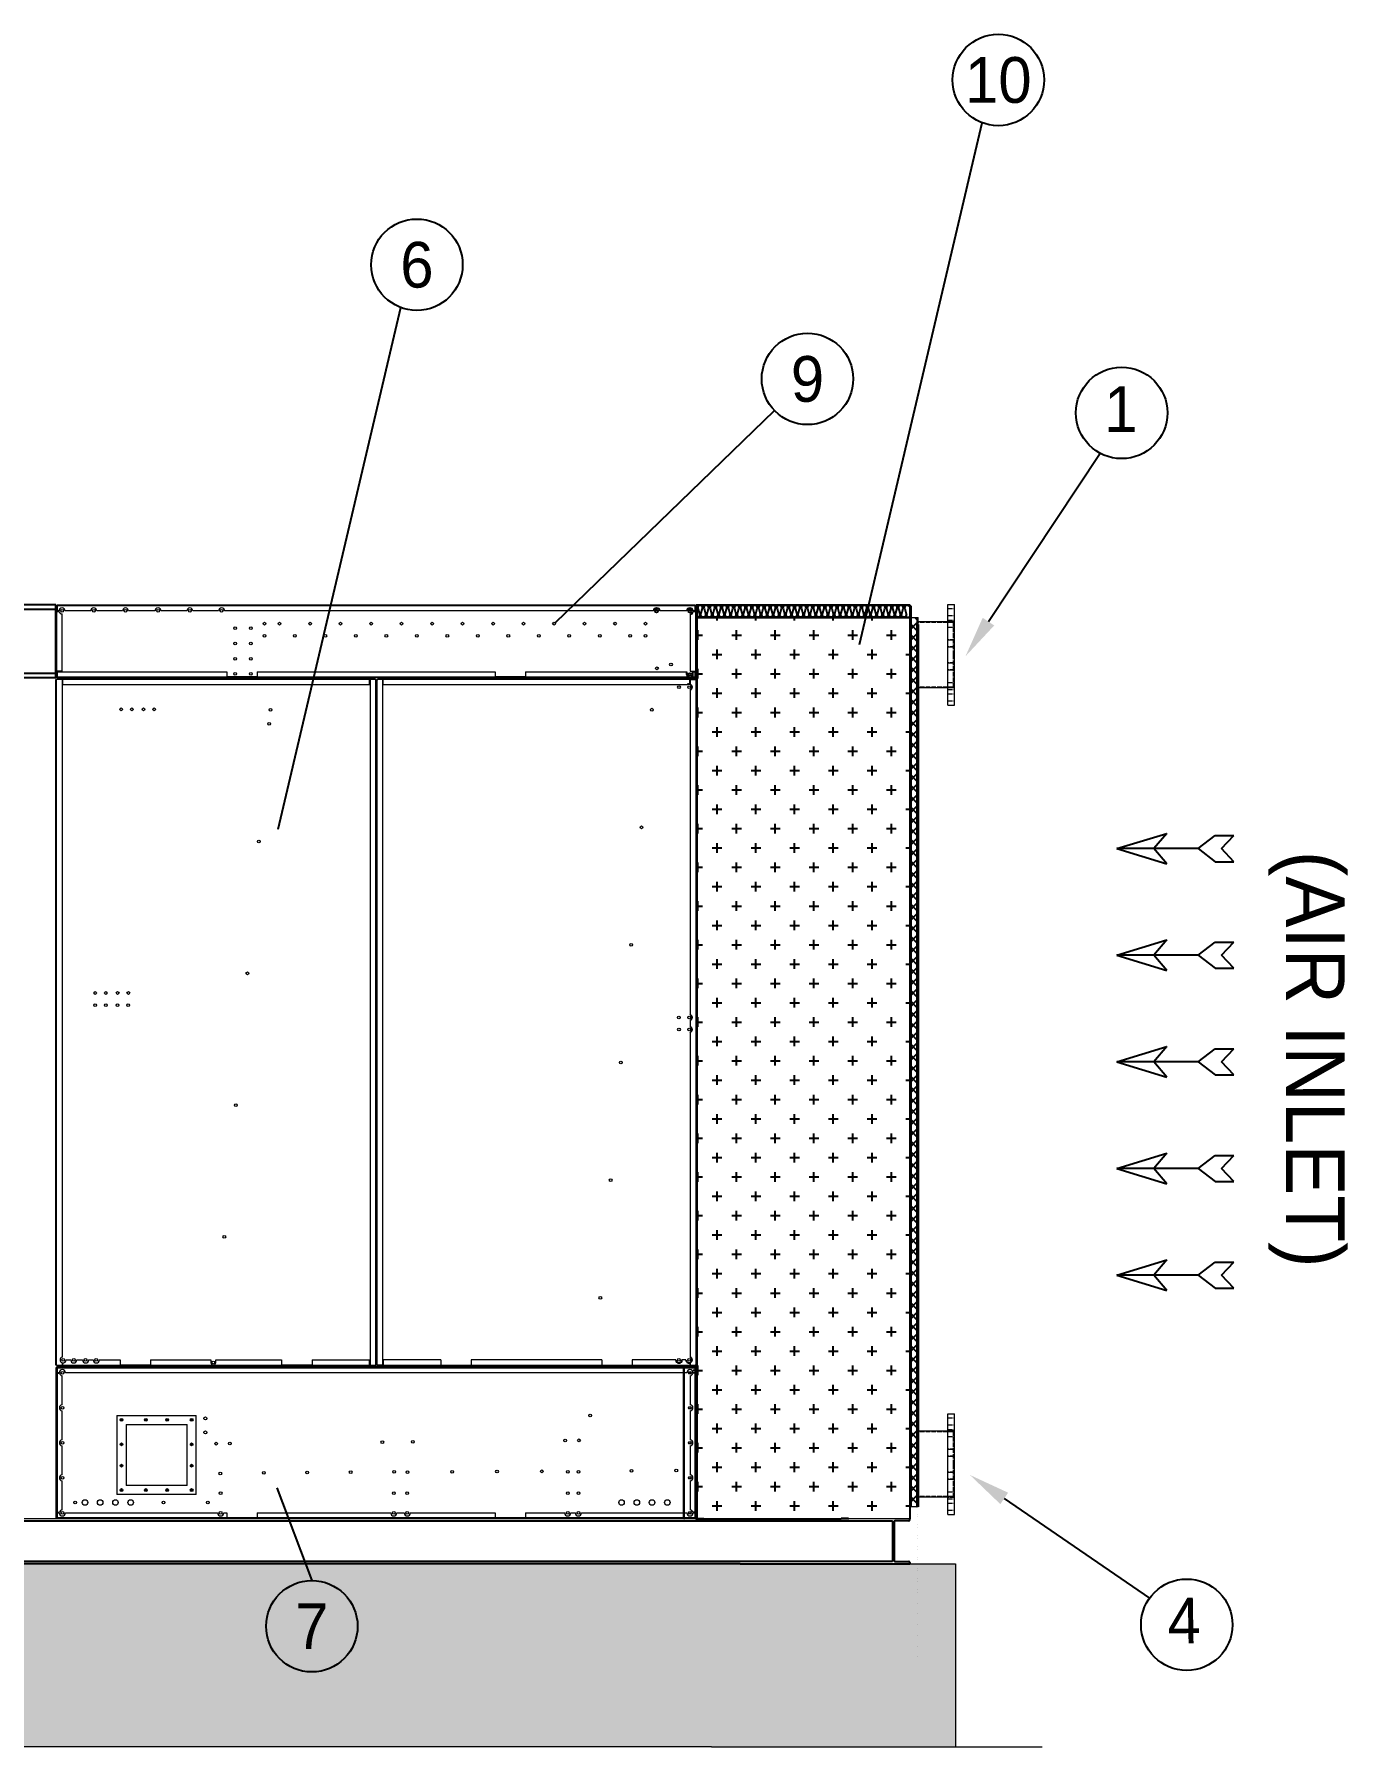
# Model space of a CAD drawing. Header units: millimetres. Extents: x 3756 to 33163, y 2897 to 23692.
# Drawn here: x 16745 to 21053, y 8207 to 13826 of the extents above; entities that cross this region are included whole.
import ezdxf
from ezdxf.enums import TextEntityAlignment as Align

# ---------------------------------------------------------------- set-up
doc = ezdxf.new("R2010")
doc.units = ezdxf.units.MM
doc.linetypes.add('DASHED', pattern=[15, 12, -3])
for name, color, linetype in [('SMS', 220, 'Continuous'), ('냉각탑_dim', 1, 'Continuous'), ('냉각탑_text', 3, 'Continuous'), ('냉각탑_찬넬방진', 1, 'Continuous')]:
    doc.layers.add(name, color=color, linetype=linetype)
doc.styles.add('돋움', font='Dotum.ttf')

# ---------------------------------------------------------------- blocks, each defined once
blk = doc.blocks.new('화살표 IN OUT')
at = {"layer": '냉각탑_dim'}
for p, q in [((-322.7, 43), (-383.9, 43)), ((-343.1, 0.5), (-383.9, 43)), ((-383.9, -43), (-343.1, 0.5)), ((-266.4, 0), (-322.7, 43)), ((-266.4, 0), (-322.7, -43)), ((-266.4, 0), (0, 0)), ((-163.5, 50), (-121.5, 0)), ((0, 0), (-163.5, 50)), ((-163.5, -50), (-121.5, 0)), ((0, 0), (-163.5, -50)), ((-322.7, -43), (-383.9, -43))]:
    blk.add_line(p, q, dxfattribs=at)
blk = doc.blocks.new('sound in')
h = blk.add_hatch()
h.set_pattern_fill('CROSS', color=5, scale=10)
h.set_pattern_definition([(0, (291510.535, 361168.07), (63.5, 63.5), [31.75, -95.25]), (90, (291526.41, 361152.2), (-63.5, 63.5), [31.75, -95.25])])
h.paths.add_polyline_path([(975420.2, 350230.3), (974721.8, 350230.3), (974721.8, 347272.3), (975420.2, 347272.3)])
at = {"ltscale": 500}
h = blk.add_hatch(dxfattribs=at)
h.set_pattern_fill('ANSI37', color=251, scale=200)
h.set_pattern_definition([(45, (944046.12, 334163.924), (-17.67767, 17.67767), []), (135, (944046.12, 334163.924), (-17.67767, -17.67767), [])])
h.paths.add_polyline_path([(975445.2, 349607.8), (975445.2, 350229.6), (975423.4, 350229.6), (975423.4, 347312.3), (975445.2, 347312.3), (975445.2, 346736.8)])
for p, q in [((974720.2, 350272.3), (975420.2, 350272.3)), ((974720.2, 350270.7), (975418.6, 350270.7))]:
    blk.add_line(p, q, dxfattribs=at)
at = {"lineweight": 5}
for p, q in [((974720.2, 350272.3), (974720.2, 347272.3)), ((975448.4, 347312.3), (975420.2, 347312.3)), ((975420.2, 347272.3), (974720.2, 347272.3))]:
    blk.add_line(p, q, dxfattribs=at)
for p, q in [((974720.2, 350231.9), (975420.2, 350231.9)), ((974720.2, 350230.3), (975420.2, 350230.3)), ((975420.2, 350272.3), (975420.2, 347272.3)), ((975420.2, 350231.9), (975420.2, 347272.3))]:
    blk.add_line(p, q)
at = {"color": 251, "ltscale": 500}
for p, q in [((975420.2, 350269.3), (975420.2, 347272.3)), ((975423.4, 350269.3), (975423.4, 347312.3)), ((975445.2, 347312.3), (975445.2, 350207.8)), ((975448.4, 350207.8), (975448.4, 347312.3))]:
    blk.add_line(p, q, dxfattribs=at)
at = {"layer": 'SMS', "color": 5}
for points in [[(975199.2, 350231.9, -0.420076), (975194.4, 350242.2), (975199.4, 350260.5, 1.449198), (975184.5, 350260.5), (975189.4, 350242.2, -0.524856), (975181.9, 350231.4, -0.524856), (975174.5, 350242.2), (975179.4, 350260.5, 1.449198), (975164.5, 350260.5), (975169.5, 350242.2, -0.524856), (975162, 350231.4, -0.524856), (975154.5, 350242.2), (975159.5, 350260.5, 1.449198), (975144.6, 350260.5), (975149.5, 350242.2, -0.524856), (975142, 350231.4, -0.524856), (975134.6, 350242.2), (975139.5, 350260.5, 1.449198), (975124.6, 350260.5), (975129.6, 350242.2, -0.524856), (975122.1, 350231.4, -0.524856), (975114.6, 350242.2), (975119.6, 350260.5, 1.449198), (975104.7, 350260.5), (975109.6, 350242.2, -0.524856), (975102.1, 350231.4, -0.524856), (975094.7, 350242.2), (975099.6, 350260.5, 1.449198), (975084.7, 350260.5), (975089.7, 350242.2, -0.524856), (975082.2, 350231.4, -0.524856), (975074.7, 350242.2), (975079.7, 350260.5, 1.449198), (975064.8, 350260.5), (975069.7, 350242.2, -0.524856), (975062.2, 350231.4, -0.524856), (975054.8, 350242.2), (975059.7, 350260.5, 1.449198), (975044.8, 350260.5), (975049.8, 350242.2, -0.524856), (975042.3, 350231.4, -0.524856), (975034.8, 350242.2), (975039.8, 350260.5, 1.449198), (975024.9, 350260.5), (975029.8, 350242.2, -0.524856), (975022.3, 350231.4, -0.524856), (975014.9, 350242.2), (975019.8, 350260.5, 1.449198), (975004.9, 350260.5), (975009.9, 350242.2, -0.524856), (975002.4, 350231.4, -0.524856), (974994.9, 350242.2), (974999.9, 350260.5, 1.449198), (974985, 350260.5), (974989.9, 350242.2, -0.524856), (974982.4, 350231.4, -0.524856), (974975, 350242.2), (974979.9, 350260.5, 1.449198), (974965, 350260.5), (974970, 350242.2, -0.524856), (974962.5, 350231.4, -0.524856), (974955, 350242.2), (974960, 350260.5, 1.449198), (974945.1, 350260.5), (974950, 350242.2, -0.524856), (974942.5, 350231.4, -0.524856), (974935.1, 350242.2), (974940, 350260.5, 1.449198), (974925.1, 350260.5), (974930.1, 350242.2, -0.524856), (974922.6, 350231.4, -0.524856), (974915.1, 350242.2), (974920.1, 350260.5, 1.449198), (974905.2, 350260.5), (974910.1, 350242.2, -0.524856), (974902.6, 350231.4, -0.524856), (974895.2, 350242.2), (974900.1, 350260.5, 1.449198), (974885.2, 350260.5), (974890.2, 350242.2, -0.524856), (974882.7, 350231.4, -0.524856), (974875.2, 350242.2), (974880.2, 350260.5, 1.449198), (974865.3, 350260.5), (974870.2, 350242.2, -0.524856), (974862.7, 350231.4, -0.524856), (974855.3, 350242.2), (974860.2, 350260.5, 1.449198), (974845.3, 350260.5), (974850.3, 350242.2, -0.524856), (974842.8, 350231.4, -0.524856), (974835.3, 350242.2), (974840.3, 350260.5, 1.449198), (974825.4, 350260.5), (974830.3, 350242.2, -0.524856), (974822.8, 350231.4, -0.524856), (974815.4, 350242.2), (974820.3, 350260.5, 1.449198), (974805.4, 350260.5), (974810.4, 350242.2, -0.524856), (974802.9, 350231.4, -0.524856), (974795.4, 350242.2), (974800.4, 350260.5, 1.449198), (974785.5, 350260.5), (974790.4, 350242.2, -0.524856), (974782.9, 350231.4, -0.524856), (974775.5, 350242.2), (974780.4, 350260.5, 1.449198), (974765.5, 350260.5), (974770.5, 350242.2, -0.524856), (974763, 350231.4, -0.524856), (974755.5, 350242.2), (974760.5, 350260.5, 1.449198), (974745.6, 350260.5), (974750.5, 350242.2, -0.524856), (974743, 350231.4, -0.524856), (974735.6, 350242.2), (974740.5, 350260.5, 1.449198), (974725.6, 350260.5), (974730.6, 350242.2, -0.420076), (974725.8, 350231.9, -0.420076)], [(975418.6, 350266.6, 0.968257), (975403.9, 350260.5), (975408.9, 350242.2, -0.524856), (975401.4, 350231.4, -0.524856), (975393.9, 350242.2), (975398.9, 350260.5, 1.449198), (975384, 350260.5), (975388.9, 350242.2, -0.524856), (975381.4, 350231.4, -0.524856), (975374, 350242.2), (975378.9, 350260.5, 1.449198), (975364, 350260.5), (975369, 350242.2, -0.524856), (975361.5, 350231.4, -0.524856), (975354, 350242.2), (975359, 350260.5, 1.449198), (975344.1, 350260.5), (975349, 350242.2, -0.524856), (975341.5, 350231.4, -0.524856), (975334.1, 350242.2), (975339, 350260.5, 1.449198), (975324.1, 350260.5), (975329.1, 350242.2, -0.524856), (975321.6, 350231.4, -0.524856), (975314.1, 350242.2), (975319.1, 350260.5, 1.449198), (975304.2, 350260.5), (975309.1, 350242.2, -0.524856), (975301.6, 350231.4, -0.524856), (975294.2, 350242.2), (975299.1, 350260.5, 1.449198), (975284.2, 350260.5), (975289.2, 350242.2, -0.524856), (975281.7, 350231.4, -0.524856), (975274.2, 350242.2), (975279.2, 350260.5, 1.449198), (975264.3, 350260.5), (975269.2, 350242.2, -0.524856), (975261.7, 350231.4, -0.524856), (975254.3, 350242.2), (975259.2, 350260.5, 1.449198), (975244.3, 350260.5), (975249.3, 350242.2, -0.524856), (975241.8, 350231.4, -0.524856), (975234.3, 350242.2), (975239.3, 350260.5, 1.449198), (975224.4, 350260.5), (975229.3, 350242.2, -0.524856), (975221.8, 350231.4, -0.524856), (975214.4, 350242.2), (975219.3, 350260.5, 1.449198), (975204.4, 350260.5), (975209.4, 350242.2, -0.524856), (975201.9, 350231.4, -0.524856), (975194.4, 350242.2), (975199.4, 350260.5, 1.449198), (975184.5, 350260.5), (975189.4, 350242.2, -0.420076), (975184.6, 350231.9)]]:
    blk.add_lwpolyline(points, format="xyb", dxfattribs=at)
blk = doc.blocks.new('P')
at = {"color": 7, "lineweight": 13, "ltscale": 1.25}
for p, q in [((957746.2, 403806.1), (957746.2, 403903.3)), ((957962.5, 403806.1), (957962.5, 403903.3)), ((957689.3, 403806.1), (957689.3, 403784.1)), ((957689.3, 403806.1), (958019.3, 403806.1)), ((957689.3, 403784.1), (958019.3, 403784.1)), ((958019.3, 403806.1), (958019.3, 403784.1))]:
    blk.add_line(p, q, dxfattribs=at)
at = {"color": 7, "linetype": 'DASHED', "lineweight": 13, "ltscale": 1.25}
for p, q in [((957748.2, 403789.1), (957748.2, 403903.3)), ((957960.5, 403789.1), (957960.5, 403903.3)), ((957702.8, 403806.1), (957702.8, 403784.1)), ((957702.8, 403806.1), (957702.8, 403784.1)), ((957725.8, 403806.1), (957725.8, 403784.1)), ((957725.8, 403806.1), (957725.8, 403784.1)), ((957740.3, 403806.1), (957740.3, 403784.1)), ((957740.3, 403806.1), (957740.3, 403784.1)), ((957745.3, 403784.1), (957745.3, 403806.1)), ((957746.2, 403789.1), (957746.2, 403806.1)), ((957854.3, 403789.1), (957746.2, 403789.1)), ((957763.3, 403806.1), (957763.3, 403784.1)), ((957763.3, 403806.1), (957763.3, 403784.1)), ((957805.3, 403784.1), (957805.3, 403806.1)), ((957805.3, 403806.1), (957805.3, 403784.1)), ((957828.3, 403784.1), (957828.3, 403806.1)), ((957828.3, 403806.1), (957828.3, 403784.1)), ((957962.5, 403789.1), (957854.3, 403789.1)), ((957880.3, 403784.1), (957880.3, 403806.1)), ((957880.3, 403806.1), (957880.3, 403784.1)), ((957903.3, 403784.1), (957903.3, 403806.1)), ((957903.3, 403806.1), (957903.3, 403784.1)), ((957945.3, 403806.1), (957945.3, 403784.1)), ((957945.3, 403806.1), (957945.3, 403784.1)), ((957962.5, 403789.1), (957962.5, 403806.1)), ((957963.3, 403784.1), (957963.3, 403806.1)), ((957968.3, 403806.1), (957968.3, 403784.1)), ((957968.3, 403806.1), (957968.3, 403784.1)), ((957982.9, 403806.1), (957982.9, 403784.1)), ((957982.9, 403806.1), (957982.9, 403784.1)), ((958005.9, 403806.1), (958005.9, 403784.1)), ((958005.9, 403806.1), (958005.9, 403784.1))]:
    blk.add_line(p, q, dxfattribs=at)
at = {"layer": '냉각탑_찬넬방진', "ltscale": 150}
for p, q in [((957746.2, 403903.3), (957748.2, 403903.3)), ((957960.5, 403903.3), (957962.5, 403903.3))]:
    blk.add_line(p, q, dxfattribs=at)
blk = doc.blocks.new('1')
for p, q in [((16816, 11954.1), (14416, 11954.1)), ((16816, 11954.1), (14416, 11954.1)), ((16820, 11939.1), (14431, 11939.1)), ((16816, 11954.1), (15518, 11954.1)), ((16816, 11954.1), (15518, 11954.1)), ((18916, 11954.1), (18916, 8954.1)), ((18917.6, 11952.5), (18917.6, 11913.7)), ((18917.6, 11912.1), (18917.6, 8955.7)), ((16816, 11714.1), (14416, 11714.1)), ((16816, 11729.1), (14431, 11729.1)), ((18941, 8955.7), (18941, 8954.1)), ((18941, 8954.1), (19391, 8954.1)), ((19391, 8955.7), (19391, 8954.1))]:
    blk.add_line(p, q)
at = {"color": 7, "lineweight": 35}
blk.add_line((16816, 11954.1), (16816, 11714.1), dxfattribs=at)
blk.add_line((16816, 11954.1), (16816, 11714.1), dxfattribs=at)
blk.add_line((16816, 11954.1), (16816, 11714.1), dxfattribs=at)
blk.add_line((16816, 11954.1), (16816, 11714.1), dxfattribs=at)
at = {"color": 7, "lineweight": 15}
for p, q in [((16818, 11950.6), (16816, 11950.6)), ((16816, 11950.6), (16816, 11932.1)), ((16816, 11932.1), (16819.5, 11932.1)), ((16816, 11932.1), (16816, 11736.1)), ((16818, 11928.6), (16816, 11928.6)), ((16818, 11919.6), (16816, 11919.6)), ((16818, 11932.1), (16818, 11950.6)), ((16819.5, 11950.6), (16818, 11950.6)), ((16818, 11736.1), (16818, 11932.1)), ((16819.5, 11950.6), (16819.5, 11954.1)), ((16819.5, 11954.1), (18912.5, 11954.1)), ((16819.5, 11952.1), (18912.5, 11952.1)), ((16819.5, 11950.6), (16819.5, 11934.1)), ((16826, 11934.1), (16819.5, 11934.1)), ((16819.5, 11932.1), (16826.2, 11932.1)), ((16836, 11736.1), (16836, 11924.1)), ((16930, 11934.1), (16846, 11934.1)), ((16909.5, 11954.1), (16909.5, 11952.1)), ((16922.5, 11954.1), (16922.5, 11952.1)), ((17034, 11934.1), (16950, 11934.1)), ((16957, 11954.1), (16957, 11952.1)), ((16975, 11954.1), (16975, 11952.1)), ((17003, 11954.1), (17003, 11952.1)), ((17021, 11954.1), (17021, 11952.1)), ((17141, 11934.1), (17054, 11934.1)), ((17245, 11934.1), (17161, 11934.1)), ((17349, 11934.1), (17265, 11934.1)), ((18776.1, 11934.1), (17369, 11934.1)), ((18711, 11954.1), (18711, 11952.1)), ((18729, 11954.1), (18729, 11952.1)), ((18757, 11954.1), (18757, 11952.1)), ((18775, 11954.1), (18775, 11952.1)), ((18885.1, 11934.1), (18796, 11934.1)), ((18809.5, 11954.1), (18809.5, 11952.1)), ((18822.5, 11954.1), (18822.5, 11952.1)), ((18896, 11923.2), (18896, 11736.1)), ((18912.5, 11934.1), (18905, 11934.1)), ((18905, 11932.1), (18912.5, 11932.1)), ((18912.5, 11950.6), (18912.5, 11954.1)), ((18912.5, 11934.1), (18912.5, 11950.6)), ((18912.5, 11950.6), (18914, 11950.6)), ((18916, 11932.1), (18912.5, 11932.1)), ((18914, 11950.6), (18914, 11932.1)), ((18916, 11950.6), (18914, 11950.6)), ((18914, 11932.1), (18914, 11736.1)), ((18916, 11928.6), (18914, 11928.6)), ((18916, 11919.6), (18914, 11919.6)), ((18916, 11932.1), (18916, 11950.6)), ((18916, 11736.1), (18916, 11932.1)), ((16818, 11838.6), (16816, 11838.6)), ((16818, 11829.6), (16816, 11829.6)), ((18916, 11838.6), (18914, 11838.6)), ((18916, 11829.6), (18914, 11829.6)), ((16818, 11748.6), (16816, 11748.6)), ((18916, 11748.6), (18914, 11748.6)), ((16818, 11739.6), (16816, 11739.6)), ((16816, 11736.1), (16819.5, 11736.1)), ((16816, 11736.1), (16816, 11717.6)), ((16816, 11717.6), (16818, 11717.6)), ((16816, 9459.2), (16816, 11709)), ((16819.1, 11709), (16816, 11709)), ((16817.6, 9459.2), (16817.6, 11709)), ((16818, 11717.6), (16818, 11736.1)), ((16819.5, 11717.6), (16818, 11717.6)), ((16837.6, 11712.1), (16819.1, 11712.1)), ((16819.1, 11712.1), (16819.1, 11710.5)), ((16819.1, 11710.5), (16837.6, 11710.5)), ((16819.1, 11709), (16819.1, 11710.5)), ((16836, 11709), (16819.1, 11709)), ((16836, 11736.1), (16819.5, 11736.1)), ((16819.5, 11734.1), (17376, 11734.1)), ((16819.5, 11734.1), (16819.5, 11717.6)), ((16819.5, 11717.6), (16819.5, 11714.1)), ((18890.7, 11716.1), (16819.5, 11716.1)), ((18912.5, 11714.1), (16819.5, 11714.1)), ((16836, 11709), (16836, 9485.5)), ((16836.5, 11712.1), (16836.5, 11710.5)), ((16837.6, 11709), (16837.6, 11712.1)), ((16837.6, 11712.1), (17844.4, 11712.1)), ((16837.6, 11710.5), (17844.4, 11710.5)), ((16837.6, 11709), (16837.6, 11692.1)), ((16837.6, 11692.1), (17844.4, 11692.1)), ((16838, 11714.1), (16838, 11716.1)), ((16844, 11714.1), (16844, 11716.1)), ((16845.5, 11712.1), (16845.5, 11710.5)), ((17036.5, 11712.1), (17036.5, 11710.5)), ((17038, 11714.1), (17038, 11716.1)), ((17044, 11714.1), (17044, 11716.1)), ((17045.5, 11712.1), (17045.5, 11710.5)), ((17236.5, 11712.1), (17236.5, 11710.5)), ((17238, 11714.1), (17238, 11716.1)), ((17244, 11714.1), (17244, 11716.1)), ((17245.5, 11712.1), (17245.5, 11710.5)), ((17376, 11734.1), (17376, 11717.6)), ((17476, 11717.6), (17376, 11717.6)), ((17436.5, 11712.1), (17436.5, 11710.5)), ((17438, 11714.1), (17438, 11716.1)), ((17444, 11714.1), (17444, 11716.1)), ((17445.5, 11712.1), (17445.5, 11710.5)), ((17476, 11734.1), (18256, 11734.1)), ((17476, 11734.1), (17476, 11717.6)), ((17636.5, 11712.1), (17636.5, 11710.5)), ((17638, 11714.1), (17638, 11716.1)), ((17644, 11714.1), (17644, 11716.1)), ((17645.5, 11712.1), (17645.5, 11710.5)), ((17836.5, 11712.1), (17836.5, 11710.5)), ((17838, 11714.1), (17838, 11716.1)), ((17844, 11714.1), (17844, 11716.1)), ((17844.4, 11709), (17844.4, 11712.1)), ((17862.9, 11712.1), (17844.4, 11712.1)), ((17844.4, 11710.5), (17862.9, 11710.5)), ((17844.4, 11692.1), (17844.4, 11709)), ((17845.5, 11712.1), (17845.5, 11710.5)), ((17862.9, 11709), (17846, 11709)), ((17846, 11709), (17846, 9459.2)), ((17862.9, 11710.5), (17862.9, 11712.1)), ((17862.9, 11709), (17862.9, 11710.5)), ((17862.9, 11709), (17866, 11709)), ((17864.4, 11709), (17864.4, 9459.2)), ((17866, 11709), (17866, 9459.2)), ((17868, 11709), (17868, 9459.2)), ((17868, 11709), (17871.1, 11709)), ((17869.6, 9459.2), (17869.6, 11709)), ((17871.1, 11712.1), (17871.1, 11710.5)), ((17889.6, 11712.1), (17871.1, 11712.1)), ((17871.1, 11709), (17871.1, 11710.5)), ((17871.1, 11710.5), (17889.6, 11710.5)), ((17888, 11709), (17871.1, 11709)), ((17887.5, 11712.1), (17887.5, 11710.5)), ((17888, 9459.2), (17888, 11709)), ((17889, 11714.1), (17889, 11716.1)), ((18894.4, 11712.1), (17889.6, 11712.1)), ((17889.6, 11712.1), (17889.6, 11709)), ((17889.6, 11710.5), (18894.4, 11710.5)), ((17889.6, 11692.1), (17889.6, 11709)), ((17889.6, 11692.1), (18886.3, 11692.1)), ((17895, 11714.1), (17895, 11716.1)), ((17896.5, 11712.1), (17896.5, 11710.5)), ((18087.5, 11712.1), (18087.5, 11710.5)), ((18089, 11714.1), (18089, 11716.1)), ((18095, 11714.1), (18095, 11716.1)), ((18096.5, 11712.1), (18096.5, 11710.5)), ((18256, 11734.1), (18256, 11717.6)), ((18356, 11717.6), (18256, 11717.6)), ((18287.5, 11712.1), (18287.5, 11710.5)), ((18289, 11714.1), (18289, 11716.1)), ((18295, 11714.1), (18295, 11716.1)), ((18296.5, 11712.1), (18296.5, 11710.5)), ((18356, 11734.1), (18885, 11734.1)), ((18356, 11734.1), (18356, 11717.6)), ((18487.5, 11712.1), (18487.5, 11710.5)), ((18489, 11714.1), (18489, 11716.1)), ((18495, 11714.1), (18495, 11716.1)), ((18496.5, 11712.1), (18496.5, 11710.5)), ((18687.5, 11712.1), (18687.5, 11710.5)), ((18689, 11714.1), (18689, 11716.1)), ((18695, 11714.1), (18695, 11716.1)), ((18696.5, 11712.1), (18696.5, 11710.5)), ((18887.5, 11712.1), (18887.5, 11710.5)), ((18889, 11714.1), (18889, 11716.1)), ((18912.9, 11712.1), (18894.4, 11712.1)), ((18894.4, 11712.1), (18894.4, 11709)), ((18894.4, 11710.5), (18912.9, 11710.5)), ((18894.4, 11693.9), (18894.4, 11709)), ((18895, 11714.1), (18895, 11715.1)), ((18896, 11736.1), (18912.5, 11736.1)), ((18896, 11709), (18912.9, 11709)), ((18896, 11709), (18896, 11693.4)), ((18896.5, 11712.1), (18896.5, 11710.5)), ((18912.5, 11716.1), (18899.4, 11716.1)), ((18905, 11734.1), (18912.5, 11734.1)), ((18916, 11736.1), (18912.5, 11736.1)), ((18912.5, 11717.6), (18912.5, 11734.1)), ((18912.5, 11717.6), (18912.5, 11714.1)), ((18912.5, 11717.6), (18914, 11717.6)), ((18912.9, 11710.5), (18912.9, 11712.1)), ((18912.9, 11709), (18912.9, 11710.5)), ((18916, 11709), (18912.9, 11709)), ((18916, 11739.6), (18914, 11739.6)), ((18914, 11736.1), (18914, 11717.6)), ((18914, 11717.6), (18916, 11717.6)), ((18914.4, 11709), (18914.4, 9459.2)), ((18916, 11717.6), (18916, 11736.1)), ((18916, 9459.2), (18916, 11709)), ((16816, 11688.6), (16817.6, 11688.6)), ((16816, 11679.6), (16817.6, 11679.6)), ((17866, 11687.1), (17864.4, 11687.1)), ((17866, 11681.1), (17864.4, 11681.1)), ((17868, 11688.6), (17869.6, 11688.6)), ((17868, 11679.6), (17869.6, 11679.6)), ((18896, 11674.8), (18896, 10609.4)), ((18914.4, 11688.6), (18916, 11688.6)), ((18914.4, 11679.6), (18916, 11679.6)), ((16816, 11468.6), (16817.6, 11468.6)), ((17866, 11467.1), (17864.4, 11467.1)), ((17868, 11468.6), (17869.6, 11468.6)), ((18914.4, 11468.6), (18916, 11468.6)), ((16816, 11459.6), (16817.6, 11459.6)), ((17866, 11461.1), (17864.4, 11461.1)), ((17868, 11459.6), (17869.6, 11459.6)), ((18914.4, 11459.6), (18916, 11459.6)), ((16816, 11248.6), (16817.6, 11248.6)), ((16816, 11239.6), (16817.6, 11239.6)), ((17866, 11247.1), (17864.4, 11247.1)), ((17866, 11241.1), (17864.4, 11241.1)), ((17868, 11248.6), (17869.6, 11248.6)), ((17868, 11239.6), (17869.6, 11239.6)), ((18914.4, 11248.6), (18916, 11248.6)), ((18914.4, 11239.6), (18916, 11239.6)), ((16816, 11028.6), (16817.6, 11028.6)), ((16816, 11019.6), (16817.6, 11019.6)), ((17866, 11027.1), (17864.4, 11027.1)), ((17866, 11021.1), (17864.4, 11021.1)), ((17868, 11028.6), (17869.6, 11028.6)), ((17868, 11019.6), (17869.6, 11019.6)), ((18914.4, 11028.6), (18916, 11028.6)), ((18914.4, 11019.6), (18916, 11019.6)), ((16816, 10808.6), (16817.6, 10808.6)), ((16816, 10799.6), (16817.6, 10799.6)), ((17866, 10807.1), (17864.4, 10807.1)), ((17866, 10801.1), (17864.4, 10801.1)), ((17868, 10808.6), (17869.6, 10808.6)), ((17868, 10799.6), (17869.6, 10799.6)), ((18914.4, 10808.6), (18916, 10808.6)), ((18914.4, 10799.6), (18916, 10799.6)), ((16816, 10588.6), (16817.6, 10588.6)), ((16816, 10579.6), (16817.6, 10579.6)), ((17866, 10587.1), (17864.4, 10587.1)), ((17866, 10581.1), (17864.4, 10581.1)), ((17868, 10588.6), (17869.6, 10588.6)), ((17868, 10579.6), (17869.6, 10579.6)), ((18896, 10590.8), (18896, 10569.4)), ((18914.4, 10588.6), (18916, 10588.6)), ((18914.4, 10579.6), (18916, 10579.6)), ((18896, 10550.8), (18896, 9485.4)), ((16816, 10368.6), (16817.6, 10368.6)), ((16816, 10359.6), (16817.6, 10359.6)), ((17866, 10367.1), (17864.4, 10367.1)), ((17866, 10361.1), (17864.4, 10361.1)), ((17868, 10368.6), (17869.6, 10368.6)), ((17868, 10359.6), (17869.6, 10359.6)), ((18914.4, 10368.6), (18916, 10368.6)), ((18914.4, 10359.6), (18916, 10359.6)), ((16816, 10148.6), (16817.6, 10148.6)), ((16816, 10139.6), (16817.6, 10139.6)), ((17866, 10147.1), (17864.4, 10147.1)), ((17866, 10141.1), (17864.4, 10141.1)), ((17868, 10148.6), (17869.6, 10148.6)), ((17868, 10139.6), (17869.6, 10139.6)), ((18914.4, 10148.6), (18916, 10148.6)), ((18914.4, 10139.6), (18916, 10139.6)), ((16816, 9928.6), (16817.6, 9928.6)), ((16816, 9919.6), (16817.6, 9919.6)), ((17866, 9927.1), (17864.4, 9927.1)), ((17866, 9921.1), (17864.4, 9921.1)), ((17868, 9928.6), (17869.6, 9928.6)), ((17868, 9919.6), (17869.6, 9919.6)), ((18914.4, 9928.6), (18916, 9928.6)), ((18914.4, 9919.6), (18916, 9919.6)), ((16816, 9708.6), (16817.6, 9708.6)), ((16816, 9699.6), (16817.6, 9699.6)), ((17866, 9707.1), (17864.4, 9707.1)), ((17866, 9701.1), (17864.4, 9701.1)), ((17868, 9708.6), (17869.6, 9708.6)), ((17868, 9699.6), (17869.6, 9699.6)), ((18914.4, 9708.6), (18916, 9708.6)), ((18914.4, 9699.6), (18916, 9699.6)), ((16816, 9488.6), (16817.6, 9488.6)), ((16816, 9479.6), (16817.6, 9479.6)), ((16819.1, 9459.2), (16816, 9459.2)), ((16819.1, 9459.2), (16836, 9459.2)), ((16819.1, 9459.2), (16819.1, 9457.7)), ((16819.1, 9457.7), (16819.1, 9456.1)), ((16837.6, 9457.7), (16819.1, 9457.7)), ((16819.1, 9456.1), (16837.6, 9456.1)), ((16836, 9466.8), (16836, 9459.2)), ((16836.5, 9457.7), (16836.5, 9456.1)), ((16837.6, 9466.3), (16837.6, 9459.2)), ((16837.6, 9459.2), (16837.6, 9456.1)), ((17844.4, 9457.7), (16837.6, 9457.7)), ((17844.4, 9456.1), (16837.6, 9456.1)), ((16845.5, 9457.7), (16845.5, 9456.1)), ((16849.5, 9476.1), (16864.5, 9476.1)), ((16884.5, 9476.1), (16902.9, 9476.1)), ((16922.9, 9476.1), (16937.9, 9476.1)), ((16957.9, 9476.1), (17026, 9476.1)), ((17026, 9476.1), (17026, 9459.2)), ((17126, 9459.2), (17026, 9459.2)), ((17036.5, 9457.7), (17036.5, 9456.1)), ((17045.5, 9457.7), (17045.5, 9456.1)), ((17126, 9476.1), (17126, 9459.2)), ((17126, 9476.1), (17324, 9476.1)), ((17236.5, 9457.7), (17236.5, 9456.1)), ((17245.5, 9457.7), (17245.5, 9456.1)), ((17324, 9476.1), (17324, 9467.5)), ((17340, 9467.5), (17340, 9476.1)), ((17340, 9476.1), (17556, 9476.1)), ((17436.5, 9457.7), (17436.5, 9456.1)), ((17445.5, 9457.7), (17445.5, 9456.1)), ((17556, 9476.1), (17556, 9459.2)), ((17656, 9459.2), (17556, 9459.2)), ((17636.5, 9457.7), (17636.5, 9456.1)), ((17645.5, 9457.7), (17645.5, 9456.1)), ((17656, 9476.1), (17656, 9459.2)), ((17656, 9476.1), (17844.4, 9476.1)), ((17836.5, 9457.7), (17836.5, 9456.1)), ((17844.4, 9459.2), (17844.4, 9476.1)), ((17844.4, 9459.2), (17844.4, 9456.1)), ((17862.9, 9457.7), (17844.4, 9457.7)), ((17844.4, 9456.1), (17862.9, 9456.1)), ((17845.5, 9457.7), (17845.5, 9456.1)), ((17846, 9459.2), (17862.9, 9459.2)), ((17862.9, 9459.2), (17862.9, 9457.7)), ((17862.9, 9459.2), (17866, 9459.2)), ((17862.9, 9456.1), (17862.9, 9457.7)), ((17866, 9487.1), (17864.4, 9487.1)), ((17866, 9481.1), (17864.4, 9481.1)), ((17868, 9488.6), (17869.6, 9488.6)), ((17868, 9479.6), (17869.6, 9479.6)), ((17868, 9459.2), (17871.1, 9459.2)), ((17888, 9459.2), (17871.1, 9459.2)), ((17871.1, 9459.2), (17871.1, 9457.7)), ((17871.1, 9457.7), (17871.1, 9456.1)), ((17889.6, 9457.7), (17871.1, 9457.7)), ((17871.1, 9456.1), (17889.6, 9456.1)), ((17887.5, 9457.7), (17887.5, 9456.1)), ((18078, 9476.1), (17889.6, 9476.1)), ((17889.6, 9476.1), (17889.6, 9459.2)), ((17889.6, 9456.1), (17889.6, 9459.2)), ((18894.4, 9457.7), (17889.6, 9457.7)), ((17889.6, 9456.1), (18894.4, 9456.1)), ((17896.5, 9457.7), (17896.5, 9456.1)), ((18078, 9476.1), (18078, 9459.2)), ((18078, 9459.2), (18178, 9459.2)), ((18087.5, 9457.7), (18087.5, 9456.1)), ((18096.5, 9457.7), (18096.5, 9456.1)), ((18178, 9476.1), (18178, 9459.2)), ((18606, 9476.1), (18178, 9476.1)), ((18287.5, 9457.7), (18287.5, 9456.1)), ((18296.5, 9457.7), (18296.5, 9456.1)), ((18487.5, 9457.7), (18487.5, 9456.1)), ((18496.5, 9457.7), (18496.5, 9456.1)), ((18606, 9476.1), (18606, 9459.2)), ((18606, 9459.2), (18706, 9459.2)), ((18687.5, 9457.7), (18687.5, 9456.1)), ((18696.5, 9457.7), (18696.5, 9456.1)), ((18706, 9476.1), (18706, 9459.2)), ((18849.1, 9476.1), (18706, 9476.1)), ((18882.3, 9476.1), (18869.1, 9476.1)), ((18874, 9450.6), (18876, 9450.6)), ((18877.5, 9450.6), (18874, 9450.6)), ((18874, 8957.6), (18874, 9450.6)), ((18876, 9450.6), (18877.5, 9450.6)), ((18876, 9450.6), (18876, 8957.6)), ((18912.5, 9454.1), (18877.5, 9454.1)), ((18912.5, 9452.1), (18877.5, 9452.1)), ((18912.5, 9450.6), (18877.5, 9450.6)), ((18877.5, 9450.6), (18912.5, 9450.6)), ((18887.5, 9457.7), (18887.5, 9456.1)), ((18894.4, 9466.4), (18894.4, 9459.2)), ((18894.4, 9456.1), (18894.4, 9459.2)), ((18912.9, 9457.7), (18894.4, 9457.7)), ((18894.4, 9456.1), (18912.9, 9456.1)), ((18896, 9466.8), (18896, 9459.2)), ((18896, 9459.2), (18912.9, 9459.2)), ((18896.5, 9457.7), (18896.5, 9456.1)), ((18912.5, 9450.6), (18912.5, 9432.1)), ((18912.5, 9450.6), (18912.5, 9432.1)), ((18916, 9459.2), (18912.9, 9459.2)), ((18912.9, 9459.2), (18912.9, 9457.7)), ((18912.9, 9456.1), (18912.9, 9457.7)), ((18914, 9434.1), (18914, 9450.6)), ((18916, 9444.1), (18914, 9444.1)), ((18916, 9444.1), (18914, 9444.1)), ((18916, 9444.1), (18914, 9444.1)), ((18916, 9444.1), (18914, 9444.1)), ((18916, 9444.1), (18914, 9444.1)), ((18916, 9444.1), (18914, 9444.1)), ((18916, 9444.1), (18914, 9444.1)), ((18916, 9444.1), (18914, 9444.1)), ((18916, 9444.1), (18914, 9444.1)), ((18914.4, 9488.6), (18916, 9488.6)), ((18914.4, 9479.6), (18916, 9479.6)), ((18916, 9434.1), (18916, 9450.6)), ((18912.5, 9432.1), (18916, 9432.1)), ((18912.5, 9432.1), (18914, 9432.1)), ((18916, 9438.1), (18914, 9438.1)), ((18916, 9438.1), (18914, 9438.1)), ((18916, 9438.1), (18914, 9438.1)), ((18916, 9438.1), (18914, 9438.1)), ((18916, 9438.1), (18914, 9438.1)), ((18916, 9438.1), (18914, 9438.1)), ((18916, 9438.1), (18914, 9438.1)), ((18916, 9438.1), (18914, 9438.1)), ((18916, 9438.1), (18914, 9438.1)), ((18914, 9434.1), (18916, 9434.1)), ((18914, 9432.1), (18916, 9432.1)), ((18914, 9432.1), (18914, 9123.1)), ((18914, 9432.1), (18914, 8976.1)), ((18916, 9123.1), (18916, 9432.1)), ((18916, 9432.1), (18916, 8976.1)), ((17016, 9294.1), (17276, 9294.1)), ((17016, 9294.1), (17016, 9034.1)), ((17276, 9034.1), (17276, 9294.1)), ((18876, 9117.6), (18874, 9117.6)), ((18876, 9117.6), (18874, 9117.6)), ((18876, 9117.6), (18874, 9117.6)), ((18876, 9117.6), (18874, 9117.6)), ((18876, 9117.6), (18874, 9117.6)), ((18876, 9117.6), (18874, 9117.6)), ((18876, 9117.6), (18874, 9117.6)), ((18876, 9117.6), (18874, 9117.6)), ((18876, 9117.6), (18874, 9117.6)), ((18876, 9117.6), (18874, 9117.6)), ((18876, 9117.6), (18874, 9117.6)), ((18876, 9117.6), (18874, 9117.6)), ((18876, 9117.6), (18874, 9117.6)), ((18876, 9117.6), (18874, 9117.6)), ((18876, 9117.6), (18874, 9117.6)), ((18876, 9117.6), (18874, 9117.6)), ((18876, 9117.6), (18874, 9117.6)), ((18876, 9117.6), (18874, 9117.6)), ((18876, 9108.6), (18874, 9108.6)), ((18876, 9108.6), (18874, 9108.6)), ((18876, 9108.6), (18874, 9108.6)), ((18876, 9108.6), (18874, 9108.6)), ((18876, 9108.6), (18874, 9108.6)), ((18876, 9108.6), (18874, 9108.6)), ((18876, 9108.6), (18874, 9108.6)), ((18876, 9108.6), (18874, 9108.6)), ((18876, 9108.6), (18874, 9108.6)), ((18876, 9108.6), (18874, 9108.6)), ((18876, 9108.6), (18874, 9108.6)), ((18876, 9108.6), (18874, 9108.6)), ((18876, 9108.6), (18874, 9108.6)), ((18876, 9108.6), (18874, 9108.6)), ((18876, 9108.6), (18874, 9108.6)), ((18876, 9108.6), (18874, 9108.6)), ((18876, 9108.6), (18874, 9108.6)), ((18876, 9108.6), (18874, 9108.6)), ((18916, 9123.1), (18914, 9123.1)), ((18916, 9123.1), (18914, 9123.1)), ((18916, 9123.1), (18914, 9123.1)), ((18916, 9123.1), (18914, 9123.1)), ((18914, 9113.1), (18914, 9123.1)), ((18914, 9103.1), (18914, 9113.1)), ((18916, 9113.1), (18916, 9123.1)), ((18916, 9103.1), (18916, 9113.1)), ((18916, 9103.1), (18914, 9103.1)), ((18916, 9103.1), (18914, 9103.1)), ((18914, 9103.1), (18914, 8976.1)), ((18916, 9103.1), (18914, 9103.1)), ((18916, 9103.1), (18914, 9103.1)), ((18916, 8976.1), (18916, 9103.1)), ((17276, 9034.1), (17016, 9034.1)), ((18877.5, 8957.6), (18874, 8957.6)), ((18874, 8957.6), (18876, 8957.6)), ((18876, 8957.6), (18877.5, 8957.6)), ((18877.5, 8957.6), (18912.5, 8957.6)), ((18912.5, 8957.6), (18877.5, 8957.6)), ((18912.5, 8956.1), (18877.5, 8956.1)), ((18912.5, 8954.1), (18877.5, 8954.1)), ((18912.5, 8976.1), (18916, 8976.1)), ((18912.5, 8976.1), (18914, 8976.1)), ((18912.5, 8976.1), (18912.5, 8957.6)), ((18912.5, 8976.1), (18912.5, 8957.6)), ((18914, 8976.1), (18916, 8976.1)), ((18914, 8974.1), (18916, 8974.1)), ((18914, 8974.1), (18914, 8957.6)), ((18916, 8974.1), (18916, 8957.6))]:
    blk.add_line(p, q, dxfattribs=at)
at = {"lineweight": 5}
for p, q in [((19619.2, 11951.1), (19616, 11951.1)), ((19619.2, 11912.4), (19644.2, 11912.4)), ((19641, 11889.6), (19641, 11912.4)), ((19644.2, 11889.6), (19644.2, 11912.4)), ((16819.5, 8954.1), (16634, 8954.1))]:
    blk.add_line(p, q, dxfattribs=at)
at = {"color": 7, "lineweight": 13, "ltscale": 0.002813}
blk.add_line((16816, 11767), (16816, 11766.1), dxfattribs=at)
at = {"color": 7}
for p, q in [((18885, 11725.1), (18885, 11734.1)), ((18905, 11725.1), (18905, 11734.1))]:
    blk.add_line(p, q, dxfattribs=at)
at = {"color": 7, "lineweight": 13, "ltscale": 0.038542}
for p, q in [((16816, 9450.6), (16816, 9432.1)), ((16818, 9432.1), (16818, 9450.6)), ((18912.5, 9432.1), (18912.5, 9450.6)), ((18914, 9450.6), (18914, 9432.1)), ((18916, 9432.1), (18916, 9450.6)), ((16816, 8976.1), (16816, 8957.6)), ((16818, 8957.6), (16818, 8976.1)), ((18912.5, 8957.6), (18912.5, 8976.1)), ((18914, 8976.1), (18914, 8957.6)), ((18916, 8957.6), (18916, 8976.1))]:
    blk.add_line(p, q, dxfattribs=at)
at = {"color": 7, "lineweight": 13, "ltscale": 0.004167}
for p, q in [((16818, 9450.6), (16816, 9450.6)), ((18916, 9450.6), (18914, 9450.6)), ((16819.5, 9434.1), (16819.5, 9432.1)), ((16816, 8957.6), (16818, 8957.6)), ((16819.5, 8976.1), (16819.5, 8974.1)), ((18914, 8957.6), (18916, 8957.6))]:
    blk.add_line(p, q, dxfattribs=at)
at = {"color": 7, "lineweight": 13, "ltscale": 0.003125}
for p, q in [((16819.5, 9450.6), (16818, 9450.6)), ((18912.5, 9450.6), (18914, 9450.6)), ((16819.5, 8957.6), (16818, 8957.6)), ((18912.5, 8957.6), (18914, 8957.6))]:
    blk.add_line(p, q, dxfattribs=at)
at = {"color": 7, "lineweight": 13}
for p, q in [((16819.5, 9454.1), (18912.5, 9454.1)), ((16819.5, 9450.6), (18912.5, 9450.6)), ((16816, 9432.1), (16816, 8976.1)), ((16819.5, 9432.1), (16819.5, 8976.1)), ((18885, 9434.1), (16847, 9434.1)), ((18912.5, 8976.1), (18912.5, 9432.1)), ((18916, 8976.1), (18916, 9432.1)), ((17376, 8957.6), (16819.5, 8957.6)), ((18912.5, 8954.1), (16819.5, 8954.1)), ((16847, 8974.1), (17346, 8974.1)), ((17476, 8974.1), (17914, 8974.1)), ((18256, 8957.6), (17476, 8957.6)), ((17978, 8974.1), (18256, 8974.1)), ((18912.5, 8957.6), (18356, 8957.6)), ((18539.5, 8974.1), (18885, 8974.1))]:
    blk.add_line(p, q, dxfattribs=at)
at = {"color": 7, "lineweight": 13, "ltscale": 0.007292}
for p, q in [((16819.5, 9450.6), (16819.5, 9454.1)), ((18912.5, 9450.6), (18912.5, 9454.1)), ((16816, 9432.1), (16819.5, 9432.1)), ((18916, 9432.1), (18912.5, 9432.1)), ((16816, 8976.1), (16819.5, 8976.1)), ((16819.5, 8957.6), (16819.5, 8954.1)), ((18916, 8976.1), (18912.5, 8976.1)), ((18912.5, 8957.6), (18912.5, 8954.1))]:
    blk.add_line(p, q, dxfattribs=at)
at = {"color": 7, "lineweight": 13, "ltscale": 0.034375}
for p, q in [((16819.5, 9450.6), (16819.5, 9434.1)), ((18912.5, 9434.1), (18912.5, 9450.6)), ((16819.5, 8974.1), (16819.5, 8957.6)), ((17376, 8974.1), (17376, 8957.6)), ((17476, 8974.1), (17476, 8957.6)), ((18256, 8974.1), (18256, 8957.6)), ((18356, 8974.1), (18356, 8957.6)), ((18912.5, 8957.6), (18912.5, 8974.1))]:
    blk.add_line(p, q, dxfattribs=at)
at = {"color": 7, "lineweight": 13, "ltscale": 0.13159}
blk.add_line((18844.1, 9456.1), (18907.3, 9456.1), dxfattribs=at)
at = {"color": 6}
blk.add_line((18916, 9441.1), (18905.9, 9441.1), dxfattribs=at)
at = {"color": 7, "lineweight": 13, "ltscale": 0.015625}
for p, q in [((16827, 9434.1), (16819.5, 9434.1)), ((18912.5, 9434.1), (18905, 9434.1)), ((16819.5, 8974.1), (16827, 8974.1)), ((18905, 8974.1), (18912.5, 8974.1))]:
    blk.add_line(p, q, dxfattribs=at)
at = {"color": 7, "lineweight": 13, "ltscale": 0.016046}
for p, q in [((16819.5, 9432.1), (16827.2, 9432.1)), ((18912.5, 9432.1), (18904.8, 9432.1)), ((16819.5, 8976.1), (16827.2, 8976.1)), ((18912.5, 8976.1), (18904.8, 8976.1))]:
    blk.add_line(p, q, dxfattribs=at)
at = {"color": 7, "lineweight": 13, "ltscale": 0.198126}
for p, q in [((16836, 9329.1), (16836, 9424.2)), ((18896, 9424.2), (18896, 9329.1)), ((16836, 9214.1), (16836, 9309.2)), ((18896, 9309.2), (18896, 9214.1)), ((16836, 9099.1), (16836, 9194.2)), ((18896, 9194.2), (18896, 9099.1)), ((16836, 8984.1), (16836, 9079.2)), ((18896, 9079.2), (18896, 8984.1))]:
    blk.add_line(p, q, dxfattribs=at)
at = {"color": 7, "lineweight": 13, "ltscale": 0.416667}
for p, q in [((17046, 9264.1), (17046, 9064.1)), ((17046, 9264.1), (17246, 9264.1)), ((17246, 9064.1), (17246, 9264.1)), ((17246, 9064.1), (17046, 9064.1))]:
    blk.add_line(p, q, dxfattribs=at)
at = {"color": 7, "lineweight": 13, "ltscale": 0.020833}
blk.add_line((17366, 8974.1), (17376, 8974.1), dxfattribs=at)
at = {"color": 7, "lineweight": 13, "ltscale": 0.208333}
for p, q in [((17476, 8957.6), (17376, 8957.6)), ((17476, 8957.6), (17376, 8957.6)), ((18356, 8957.6), (18256, 8957.6)), ((18356, 8957.6), (18256, 8957.6))]:
    blk.add_line(p, q, dxfattribs=at)
at = {"color": 7, "lineweight": 13, "ltscale": 0.05}
blk.add_line((17934, 8974.1), (17958, 8974.1), dxfattribs=at)
at = {"color": 7, "lineweight": 13, "ltscale": 0.267708}
blk.add_line((18356, 8974.1), (18484.5, 8974.1), dxfattribs=at)
at = {"color": 7, "lineweight": 13, "ltscale": 0.03125}
blk.add_line((18504.5, 8974.1), (18519.5, 8974.1), dxfattribs=at)
at = {"ltscale": 500}
for p, q in [((18916, 8954.1), (18941, 8954.1)), ((18917.6, 8955.7), (18941, 8955.7)), ((19414.4, 8955.7), (19391, 8955.7)), ((19416, 8954.1), (19391, 8954.1))]:
    blk.add_line(p, q, dxfattribs=at)
at = {"color": 7, "lineweight": 15}
for centre, radius in [((16836, 11934.1), 4.5), ((16940, 11934.1), 4.5), ((17044, 11934.1), 4.5), ((17151, 11934.1), 4.5), ((17255, 11934.1), 4.5), ((17359, 11934.1), 4.5), ((17403.5, 11877.1), 4.5), ((17455, 11877.1), 4.5), ((17499.5, 11892.1), 4.5), ((17549.5, 11892.1), 4.5), ((17649.5, 11892.1), 4.5), ((17749.5, 11892.1), 4.5), ((17849.5, 11892.1), 4.5), ((17949.5, 11892.1), 4.5), ((18049.5, 11892.1), 4.5), ((18149.5, 11892.1), 4.5), ((18249.5, 11892.1), 4.5), ((18349.5, 11892.1), 4.5), ((18449.5, 11892.1), 4.5), ((18549.5, 11892.1), 4.5), ((18649.5, 11892.1), 4.5), ((18749.5, 11892.1), 4.5), ((17403.5, 11827.1), 4.5), ((17455, 11827.1), 4.5), ((17499.5, 11852.1), 4.5), ((17599.5, 11852.1), 4.5), ((17699.5, 11852.1), 4.5), ((17799.5, 11852.1), 4.5), ((17899.5, 11852.1), 4.5), ((17999.5, 11852.1), 4.5), ((18099.5, 11852.1), 4.5), ((18199.5, 11852.1), 4.5), ((18299.5, 11852.1), 4.5), ((18399.5, 11852.1), 4.5), ((18499.5, 11852.1), 4.5), ((18599.5, 11852.1), 4.5), ((18699.5, 11852.1), 4.5), ((18749.5, 11852.1), 4.5), ((17403.5, 11777.1), 4.5), ((17455, 11777.1), 4.5), ((18787.1, 11745.5), 4.5), ((18833.1, 11758.4), 4.5), ((17403.5, 11727.1), 4.5), ((17455, 11727.1), 4.5), ((17029.5, 11611.1), 4.5), ((17064.5, 11611.1), 4.5), ((17102.9, 11611.1), 4.5), ((17137.9, 11611.1), 4.5), ((17519.4, 11609.3), 4.5), ((18770.3, 11609.8), 4.5), ((17515.3, 11563.5), 4.5), ((18736.5, 11223.8), 4.5), ((17481.5, 11176.9), 4.5), ((18702.7, 10837.8), 4.5), ((17443.7, 10744.6), 4.5), ((16944.9, 10680.1), 4.5), ((16979.9, 10680.1), 4.5), ((17018.3, 10680.1), 4.5), ((17053.3, 10680.1), 4.5), ((16944.5, 10640.1), 4.5), ((16979.5, 10640.1), 4.5), ((17017.9, 10640.1), 4.5), ((17052.9, 10640.1), 4.5), ((18669, 10451.7), 4.5), ((17405.9, 10312.3), 4.5), ((18635.2, 10065.7), 4.5), ((17368.1, 9879.9), 4.5), ((18601.4, 9679.7), 4.5), ((16839.5, 9476.1), 4.5), ((16874.5, 9476.1), 4.5), ((16912.9, 9476.1), 4.5), ((16947.9, 9476.1), 4.5), ((17332, 9467.5), 4.5), ((18895, 9434.1), 3), ((17031, 9279.1), 4.5), ((17111, 9279.1), 4.5), ((17181, 9279.1), 4.5), ((17261, 9279.1), 4.5), ((18895, 9319.1), 3), ((17031, 9199.1), 4.5), ((17261, 9199.1), 4.5), ((18895, 9204.1), 3), ((17031, 9129.1), 4.5), ((17261, 9129.1), 4.5), ((17031, 9049.1), 4.5), ((17111, 9049.1), 4.5), ((17181, 9049.1), 4.5), ((17261, 9049.1), 4.5), ((18895, 9089.1), 3), ((18895, 8974.1), 3)]:
    blk.add_circle(centre, radius, dxfattribs=at)
for centre in [(18786, 11933.1), (18895, 11933.1), (18895, 11725.1)]:
    blk.add_circle(centre, 4.5)
at = {"color": 7, "lineweight": 13}
for centre, radius in [((18859.3, 11684.1), 4.5), ((18892.3, 11684.1), 4.5), ((18859.1, 10600.1), 4.5), ((18892.3, 10600.1), 4.5), ((18859.3, 10560.1), 4.5), ((18892.3, 10560.1), 4.5), ((18859.1, 9476.1), 4.5), ((18892.3, 9476.1), 4.5), ((16837, 9434.1), 4.5), ((18895, 9434.1), 4.5), ((16837, 9319.1), 4.5), ((17031, 9279.1), 3), ((17111, 9279.1), 3), ((17181, 9279.1), 3), ((17261, 9279.1), 3), ((17306, 9284.1), 5), ((18567.6, 9293.7), 4.5), ((18895, 9319.1), 4.5), ((17306, 9238.1), 5), ((18486.3, 9211.8), 4.5), ((18531.3, 9212.2), 4.5), ((16837, 9204.1), 4.5), ((17031, 9199.1), 3), ((17261, 9199.1), 3), ((17341.4, 9201.2), 4.5), ((17386.4, 9201.6), 4.5), ((17886.4, 9206.2), 4.5), ((17986.4, 9207.2), 4.5), ((18895, 9204.1), 4.5), ((17031, 9129.1), 3), ((17261, 9129.1), 3), ((17355, 9103.7), 4.5), ((17497.5, 9105.3), 4.5), ((17640, 9106.5), 4.5), ((17782.5, 9107.7), 4.5), ((17925, 9108.8), 4.5), ((17968.5, 9108.1), 4.5), ((18115.5, 9108.9), 4.5), ((18262.5, 9109.7), 4.5), ((18409.5, 9110.5), 4.5), ((18494.5, 9108.6), 4.5), ((18529.5, 9108.6), 4.5), ((18703.5, 9112.1), 4.5), ((18850.5, 9112.9), 4.5), ((16837, 9089.1), 4.5), ((17031, 9049.1), 3), ((17111, 9049.1), 3), ((17181, 9049.1), 3), ((17261, 9049.1), 3), ((18895, 9089.1), 4.5), ((16879, 9008.1), 4.5), ((16911, 9008.1), 9), ((16961, 9008.1), 9), ((17011, 9008.1), 9), ((17061, 9008.1), 9), ((17169, 9008.1), 4.5), ((17314, 9008.1), 4.5), ((17356, 9039.1), 4.5), ((17924, 9039.1), 4.5), ((17968, 9039.1), 4.5), ((18494.5, 9039.1), 4.5), ((18529.5, 9039.1), 4.5), ((18671, 9008.1), 9), ((18721, 9008.1), 9), ((18771, 9008.1), 9), ((18821, 9008.1), 9), ((16837, 8974.1), 4.5), ((17356, 8974.1), 4.5), ((17924, 8974.1), 4.5), ((17968, 8974.1), 4.5), ((18494.5, 8974.1), 4.5), ((18529.5, 8974.1), 4.5), ((18895, 8974.1), 4.5)]:
    blk.add_circle(centre, radius, dxfattribs=at)
at = {"color": 7, "lineweight": 15}
for centre, radius, start, end in [((16836, 11934.1), 10, 0, 180), ((16836, 11934.1), 10, 191.5372, 270), ((16940, 11934.1), 10, 0, 180), ((17044, 11934.1), 10, 0, 180), ((17151, 11934.1), 10, 0, 180), ((17255, 11934.1), 10, 0, 180), ((17359, 11934.1), 10, 0, 180), ((16839.5, 9476.1), 10, 110.4057, 249.5943), ((16839.5, 9476.1), 10, 259.1251, 0), ((16874.5, 9476.1), 10, 180, 0), ((16912.9, 9476.1), 10, 180, 0), ((16947.9, 9476.1), 10, 180, 0), ((17332, 9467.5), 8, 180, 0), ((18877.5, 9450.6), 3.5, 90, 180), ((18877.5, 9450.6), 1.5, 90, 180), ((18912.5, 9450.6), 3.5, 0, 90), ((18912.5, 9450.6), 1.5, 0, 90), ((18877.5, 8957.6), 3.5, 180, 270), ((18877.5, 8957.6), 1.5, 180, 270), ((18912.5, 8957.6), 1.5, 270, 0), ((18912.5, 8957.6), 3.5, 270, 0)]:
    blk.add_arc(centre, radius, start, end, dxfattribs=at)
at = {"color": 7}
for centre, start, end in [((18786, 11933.1), 5.7392, 174.2608), ((18895, 11933.1), 5.7392, 174.2608), ((18895, 11933.1), 275.7392, 354.2608), ((18895, 11725.1), 180, 0), ((18892.3, 11684.1), 77.6353, 126.8703), ((18892.3, 11684.1), 291.9707, 68.0293), ((18892.3, 10600.1), 291.9707, 68.0293), ((18892.3, 10560.1), 291.9707, 68.0293), ((18859.1, 9476.1), 180, 0), ((18892.3, 9476.1), 180, 282.3647), ((18892.3, 9476.1), 291.9707, 68.0293)]:
    blk.add_arc(centre, 10, start, end, dxfattribs=at)
at = {"color": 7, "lineweight": 13}
for centre, start, end in [((16837, 9434.1), 0, 180), ((18895, 9434.1), 0, 180), ((16837, 9434.1), 191.537, 264.2608), ((18895, 9434.1), 275.7392, 348.463), ((16837, 9319.1), 95.7392, 264.2608), ((18895, 9319.1), 275.7392, 84.2608), ((16837, 9204.1), 95.7392, 264.2608), ((18895, 9204.1), 275.7392, 84.2608), ((16837, 9089.1), 95.7392, 264.2608), ((18895, 9089.1), 275.7392, 84.2608), ((16837, 8974.1), 180, 0), ((16837, 8974.1), 95.7392, 168.463), ((17356, 8974.1), 180, 0), ((17924, 8974.1), 180, 0), ((17968, 8974.1), 180, 0), ((18494.5, 8974.1), 180, 0), ((18529.5, 8974.1), 180, 0), ((18895, 8974.1), 180, 0), ((18895, 8974.1), 11.537, 84.2608)]:
    blk.add_arc(centre, 10, start, end, dxfattribs=at)
at = {"layer": '냉각탑_찬넬방진', "ltscale": 150}
for p, q in [((13372.5, 8948.3), (16816, 8948.3)), ((16816, 8948.3), (19559.6, 8948.3)), ((19559.6, 8948.3), (19559.6, 8815.1)), ((19565.2, 8944.8), (19565.2, 8818.4)), ((19612.6, 8948.2), (19568.6, 8948.2)), ((19616, 8951.6), (19616, 8956.7)), ((16816, 8815.1), (13372.5, 8815.1)), ((19559.6, 8815.1), (16816, 8815.1)), ((19568.6, 8815), (19612.6, 8815))]:
    blk.add_line(p, q, dxfattribs=at)
for centre, start, end in [((19568.6, 8944.8), 90, 180), ((19612.6, 8951.6), 270, 0), ((19568.6, 8818.4), 180, 270), ((19612.6, 8811.6), 0, 90)]:
    blk.add_arc(centre, 3.39, start, end, dxfattribs=at)
at = {"lineweight": 5, "rotation": 90}
for p in [(423547.5, -946064.2), (423547.5, -948720.2)]:
    blk.add_blockref('P', p, dxfattribs=at)

msp = doc.modelspace()

# ---------------------------------------------------------------- hatches: boundary and pattern name
h = msp.add_hatch()
h.set_pattern_fill('AR-CONC', color=4)
h.set_pattern_definition([(50, (-858212.65, -339533.28), (182.18467, -15.939086), [19.05, -209.55]), (355, (-858212.65, -339533.28), (-35.24342, 191.056845), [15.24, -167.640584]), (100.451445, (-858197.47, -339534.6), (146.941247, 175.117752), [16.19001, -178.090245]), (46.1842, (-858212.65, -339482.48), (271.07904, -42.04233), [28.575, -314.325]), (96.635558, (-858190.06, -339485.98), (237.404134, 247.426125), [24.28502, -267.13561]), (351.18415, (-858212.65, -339482.48), (237.40413, 247.426125), [22.85997, -251.45973]), (21, (-858187.25, -339495.18), (151.614391, -102.265198), [19.05, -209.55]), (326, (-858187.25, -339495.18), (61.80203, 184.187966), [15.24, -167.64]), (71.451445, (-858174.62, -339503.7), (213.41642, 81.92277), [16.19001, -178.089938]), (37.5, (-858212.65, -339533.276), (3.0886033, 84.555039), [0, -165.608, 0, -170.18, 0, -168.275]), (7.5, (-858212.65, -339533.28), (66.8196625, 100.180575), [0, -97.028, 0, -161.798, 0, -64.135]), (327.5, (-858269.295, -339533.276), (135.590595, -5.728744), [0, -63.5, 0, -198.12, 0, -262.89]), (317.5, (-858294.7, -339533.28), (148.129181, 25.426491), [0, -82.55, 0, -131.572, 0, -186.69])])
h.paths.add_polyline_path([(19766, 8806.7), (13166, 8806.7), (13166, 8206.7), (19766, 8206.7)])

# ---------------------------------------------------------------- linework, layer by layer
at = {"lineweight": 5}
for p, q in [((19616, 8806.7), (13166, 8806.7)), ((19616, 8806.7), (19766, 8806.7)), ((19766, 8806.7), (19766, 8206.7)), ((18966, 8206.7), (19766, 8206.7)), ((19766, 8206.7), (20050, 8206.7))]:
    msp.add_line(p, q, dxfattribs=at)
at = {"lineweight": 5, "elevation": 0}
msp.add_lwpolyline([(18966, 8206.7), (18173.8, 8206.7), (13166, 8206.7)], dxfattribs=at)
at = {"layer": '냉각탑_dim', "linetype": 'ByBlock', "lineweight": -2}
for points in [[(19451.4, 11823.6), (19853.9, 13535.9)], [(19874.3, 11898.7), (20240.3, 12451.6)], [(17540.1, 9056.2), (17655.2, 8752.1)], [(19926.1, 9021.6), (20402.6, 8694)]]:
    msp.add_lwpolyline(points, dxfattribs=at)
at = {"layer": '냉각탑_dim', "linetype": 'ByBlock', "lineweight": -2, "elevation": 0}
for points in [[(17544.6, 11217.3), (17947, 12929.6)], [(18453.2, 11894.8), (19172.4, 12591.7)]]:
    msp.add_lwpolyline(points, dxfattribs=at)
at = {"layer": '냉각탑_dim', "linetype": 'ByBlock', "lineweight": -2}
for centre in [(19906.7, 13676.3), (17999.8, 13070), (19280.8, 12695.3), (20311.2, 12583.8), (17655.2, 8602.1), (20524.7, 8607)]:
    msp.add_circle(centre, 150, dxfattribs=at)
at = {"layer": '냉각탑_dim'}
for points in [[(19855.3, 11911.3), (19799, 11785.1), (19893.2, 11886.2)], [(19913.3, 9002.8), (19813.5, 9098.5), (19938.9, 9040.4)]]:
    msp.add_solid(points, dxfattribs=at)
at = {"layer": '냉각탑_찬넬방진', "ltscale": 150}
for p, q in [((16816, 8806.7), (13316, 8806.7)), ((19059.6, 8806.7), (16816, 8806.7)), ((19059.6, 8806.7), (19616, 8806.7)), ((19616, 8811.6), (19616, 8806.7))]:
    msp.add_line(p, q, dxfattribs=at)

# ---------------------------------------------------------------- block references
msp.add_blockref('1', (0, 0))
at = {"lineweight": 5}
msp.add_blockref('sound in', (-955804.2, -338318.2), dxfattribs=at)
at = {"layer": '냉각탑_dim', "xscale": -1}
for p in [(20295.5, 11154.1), (20295.5, 10804.1), (20295.5, 10454.1), (20295.5, 10104.1), (20295.5, 9754.1)]:
    msp.add_blockref('화살표 IN OUT', p, dxfattribs=at)

# ---------------------------------------------------------------- texts
at = {"layer": '냉각탑_text', "style": '돋움'}
for s, p in [('10', (19906.7, 13676.3)), ('6', (17999.8, 13070)), ('9', (19280.8, 12695.3)), ('1', (20308.4, 12596.4)), ('7', (17655.2, 8602.3))]:
    msp.add_text(s, height=150, dxfattribs=at).set_placement(p, align=Align.MIDDLE_CENTER)
for s, height, rotation, p in [('(AIR INLET)', 192, 270, (20946.4, 10462.7)), ('4', 150, 0.8972, (20515.9, 8620.3))]:
    msp.add_text(s, height=height, rotation=rotation, dxfattribs=at).set_placement(p, align=Align.MIDDLE_CENTER)

doc.saveas('drawing.dxf')
